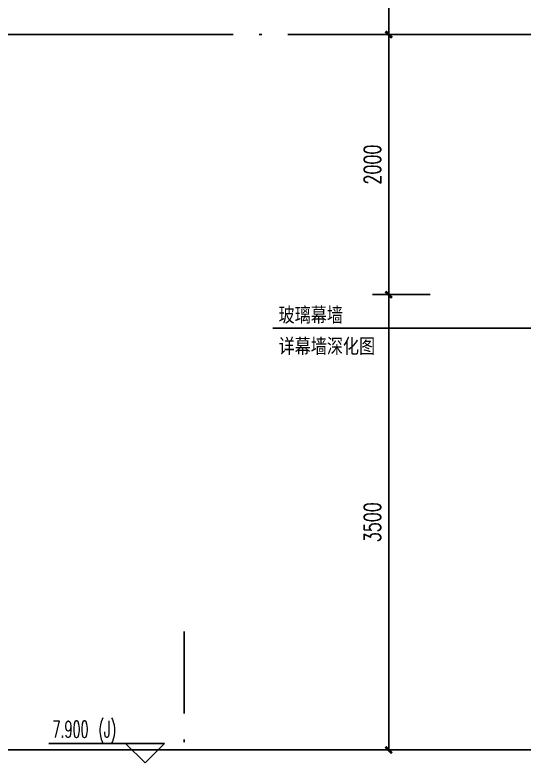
# Model space of a CAD drawing. Header units: millimetres. Extents: x 434053 to 1059003, y -2417481 to 936527.
# Drawn here: x 558464 to 562376, y -2244592 to -2238884 of the extents above; entities that cross this region are included whole.
import ezdxf

# ---------------------------------------------------------------- set-up
doc = ezdxf.new("R2010")
doc.units = ezdxf.units.MM
doc.header["$LTSCALE"] = 1000
doc.header["$MEASUREMENT"] = 0
doc.linetypes.add('DOTE', pattern=[2.42, 2, -0.2, 0.02, -0.2])
doc.layers.get('Defpoints').update_dxf_attribs({"color": 6})
for name, color, linetype in [('A-ANNO-DIMS', 3, 'Continuous'), ('A-AXIS', 16, 'DOTE'), ('DIM_ELEV', 3, 'Continuous'), ('DIM_LEAD', 3, 'Continuous'), ('DOTE', 16, 'DOTE'), ('PUB_TEXT', 7, 'Continuous')]:
    doc.layers.add(name, color=color, linetype=linetype)
doc.styles.add('_TCH_DIM', font='SIMPLEX.shx', dxfattribs={"width": 0.8, "height": 3, "bigfont": 'GBCBIG.shx'})
doc.styles.add('_TCH_DIM_T3', font='SIMPLEX', dxfattribs={"width": 0.705882, "bigfont": 'GBCBIG'})
doc.styles.add('宋体', font='', dxfattribs={"width": 0.8})
doc.styles.get('宋体').set_extended_font_data('SimSun')
doc.dimstyles.new('_TCH_ARCH&&50', dxfattribs={"dimtxt": 127.5, "dimasz": 50, "dimexe": 125, "dimexo": 150, "dimgap": 61.25, "dimtad": 1, "dimdec": 0, "dimzin": 0, "dimdsep": 46, "dimtxsty": '_TCH_DIM_T3', "dimblk": 'ARCHTICK', "dimcen": 0.09, "dimclrt": 7, "dimazin": 2, "dimtfac": 1, "dimtdec": 0, "dimtix": 1, "dimtmove": 2, "dimatfit": 3, "dimfxl": 1, "dimtolj": 1, "dimtzin": 0, "dimarcsym": 0})

# ---------------------------------------------------------------- blocks, each defined once
blk = doc.blocks.new('_ArchTick')
at = {"color": 0, "linetype": 'ByBlock', "const_width": 0.4}
blk.add_lwpolyline([(-0.5, -0.5), (0.5, 0.5)], dxfattribs=at)
blk = doc.blocks.new('*D914')
at = {"layer": 'A-ANNO-DIMS', "color": 0, "lineweight": -2, "transparency": 16777216}
for p, q in [((561653, -2235435.7), (561210.5, -2235435.7)), ((561335.5, -2239035.7), (561335.5, -2235435.7)), ((561653, -2239035.7), (561210.5, -2239035.7))]:
    blk.add_line(p, q, dxfattribs=at)
at = {"layer": 'Defpoints', "color": 0, "transparency": 16777216}
for p in [(561335.5, -2235435.7), (561803, -2235435.7), (561803, -2239035.7)]:
    blk.add_point(p, dxfattribs=at)
at = {"layer": 'A-ANNO-DIMS', "color": 0, "lineweight": -2, "transparency": 16777216, "xscale": 50, "yscale": 50, "zscale": 50}
for p, rotation in [((561335.5, -2235435.7), 90), ((561335.5, -2239035.7), 270)]:
    blk.add_blockref('_ArchTick', p, dxfattribs=dict(at, rotation=rotation))
at = {"layer": 'A-ANNO-DIMS', "color": 7, "transparency": 16777216, "insert": (561210.5, -2237235.7), "char_height": 127.5, "attachment_point": 5, "rotation": 90, "style": '_TCH_DIM_T3'}
blk.add_mtext('\\A1;3600', dxfattribs=at)
blk = doc.blocks.new('*D915')
at = {"layer": 'A-ANNO-DIMS', "color": 0, "lineweight": -2, "transparency": 16777216}
for p, q in [((561653, -2239035.7), (561210.5, -2239035.7)), ((561335.5, -2241035.7), (561335.5, -2239035.7)), ((561653, -2241035.7), (561210.5, -2241035.7))]:
    blk.add_line(p, q, dxfattribs=at)
at = {"layer": 'Defpoints', "color": 0, "transparency": 16777216}
for p in [(561335.5, -2239035.7), (561803, -2239035.7), (561803, -2241035.7)]:
    blk.add_point(p, dxfattribs=at)
at = {"layer": 'A-ANNO-DIMS', "color": 0, "lineweight": -2, "transparency": 16777216, "xscale": 50, "yscale": 50, "zscale": 50}
for p, rotation in [((561335.5, -2239035.7), 90), ((561335.5, -2241035.7), 270)]:
    blk.add_blockref('_ArchTick', p, dxfattribs=dict(at, rotation=rotation))
at = {"layer": 'A-ANNO-DIMS', "color": 7, "transparency": 16777216, "insert": (561210.5, -2240035.7), "char_height": 127.5, "attachment_point": 5, "rotation": 90, "style": '_TCH_DIM_T3'}
blk.add_mtext('\\A1;2000', dxfattribs=at)
blk = doc.blocks.new('*D916')
at = {"layer": 'A-ANNO-DIMS', "color": 0, "lineweight": -2, "transparency": 16777216}
for p, q in [((561653, -2241035.7), (561210.5, -2241035.7)), ((561335.5, -2244535.7), (561335.5, -2241035.7)), ((561653, -2244535.7), (561210.5, -2244535.7))]:
    blk.add_line(p, q, dxfattribs=at)
at = {"layer": 'Defpoints', "color": 0, "transparency": 16777216}
for p in [(561335.5, -2241035.7), (561803, -2241035.7), (561803, -2244535.7)]:
    blk.add_point(p, dxfattribs=at)
at = {"layer": 'A-ANNO-DIMS', "color": 0, "lineweight": -2, "transparency": 16777216, "xscale": 50, "yscale": 50, "zscale": 50}
for p, rotation in [((561335.5, -2241035.7), 90), ((561335.5, -2244535.7), 270)]:
    blk.add_blockref('_ArchTick', p, dxfattribs=dict(at, rotation=rotation))
at = {"layer": 'A-ANNO-DIMS', "color": 7, "transparency": 16777216, "insert": (561210.5, -2242785.7), "char_height": 127.5, "attachment_point": 5, "rotation": 90, "style": '_TCH_DIM_T3'}
blk.add_mtext('\\A1;3500', dxfattribs=at)

msp = doc.modelspace()

# ---------------------------------------------------------------- linework, layer by layer
at = {"layer": 'A-AXIS'}
for p, q in [((559763.7, -2253935.3), (559763.7, -2243625.6)), ((555263.7, -2244535.7), (566288.2, -2244535.7))]:
    msp.add_line(p, q, dxfattribs=at)
at = {"layer": 'DIM_ELEV'}
for p, q in [((559613.7, -2244485.7), (558724.2, -2244485.7)), ((559463.7, -2244635.7), (559313.7, -2244485.7)), ((559463.7, -2244635.7), (559613.7, -2244485.7))]:
    msp.add_line(p, q, dxfattribs=at)
at = {"layer": 'DIM_LEAD'}
for p, q in [((561292.7, -2241292.7), (560444.6, -2241292.7)), ((563123.1, -2241292.7), (561292.7, -2241292.7))]:
    msp.add_line(p, q, dxfattribs=at)
at = {"layer": 'DOTE'}
for p, q in [((564979.8, -2239035.7), (555263.7, -2239035.7)), ((564979.8, -2244535.7), (555324.8, -2244535.7))]:
    msp.add_line(p, q, dxfattribs=at)

# ---------------------------------------------------------------- texts
at = {"layer": 'PUB_TEXT'}
for s, height, style, width, p in [('玻璃幕墙', 113.29, '宋体', 0.8, (560489.6, -2241247)), ('详幕墙深化图', 113.29, '宋体', 0.8, (560489.6, -2241487.7)), ('7.900', 127.5, '_TCH_DIM', 0.564706, (558752.4, -2244440.7)), ('(J)', 127.5, '_TCH_DIM', 0.564706, (559105.4, -2244440.7))]:
    msp.add_text(s, height=height, dxfattribs=dict(at, style=style, width=width)).set_placement(p)

# ---------------------------------------------------------------- dimensions: what is measured, and where the dimension line sits
at = {"layer": 'A-ANNO-DIMS'}
for p1, p2, picture, middle in [((561803, -2239035.7), (561803, -2235435.7), '*D914', (561210.5, -2237235.7)), ((561803, -2241035.7), (561803, -2239035.7), '*D915', (561210.5, -2240035.7)), ((561803, -2244535.7), (561803, -2241035.7), '*D916', (561210.5, -2242785.7))]:
    dim = msp.add_aligned_dim(p1=p1, p2=p2, distance=467.4, dimstyle='_TCH_ARCH&&50', dxfattribs=at)
    dim.commit()
    dim.dimension.update_dxf_attribs({"geometry": picture, "text_midpoint": middle})

doc.saveas('drawing.dxf')
